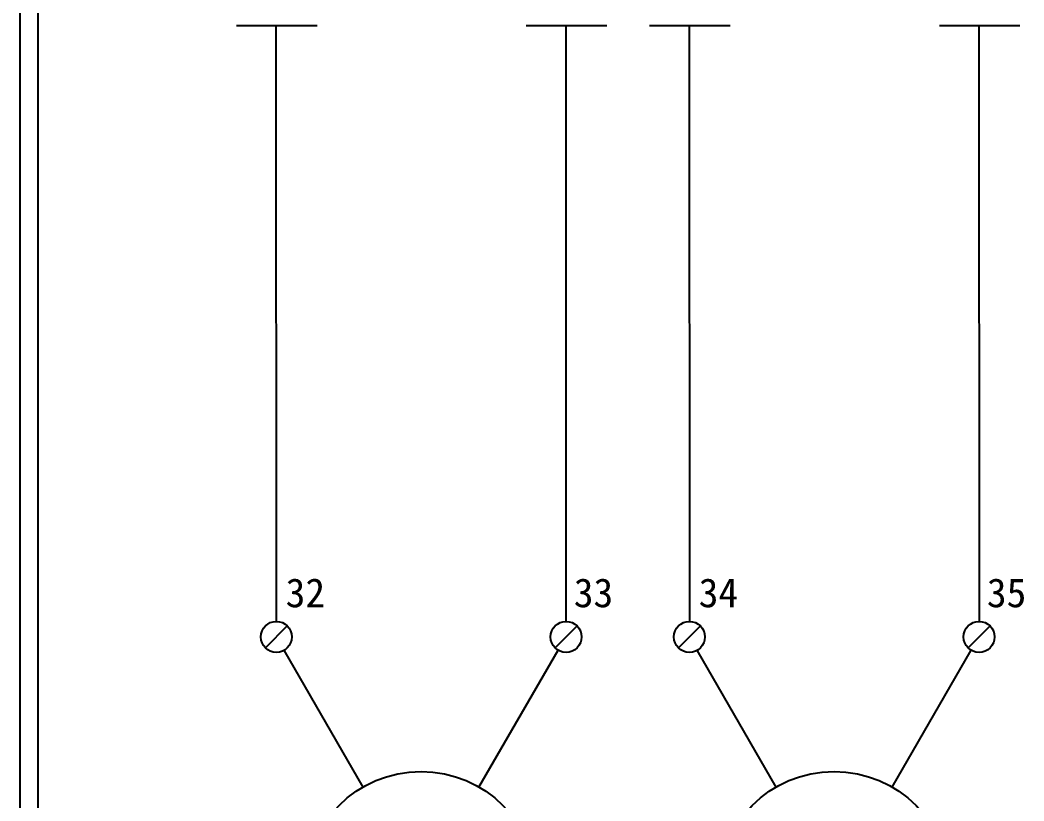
# Model space of a CAD drawing. Extents: x 10 to 297, y 3 to 207.
# Drawn here: x 10 to 79.3, y 44.9 to 98.9 of the extents above; entities that cross this region are included whole.
import ezdxf

# ---------------------------------------------------------------- set-up
doc = ezdxf.new("R2010")
doc.units = 0
doc.layers.get('0').update_dxf_attribs({"linetype": 'CONTINUOUS'})
doc.layers.add('圖框層', color=7, linetype='CONTINUOUS')
doc.layers.add('標尺寸層', color=3, linetype='CONTINUOUS')
doc.styles.add('STSL', font='kaiu.ttf')

msp = doc.modelspace()

# ---------------------------------------------------------------- linework, layer by layer
for p, q in [((27.667, 98.502), (27.687, 57.346)), ((47.667, 98.502), (47.687, 57.346)), ((56.184, 98.502), (56.204, 57.346)), ((76.184, 98.502), (76.204, 57.346)), ((28.45, 57.033), (26.935, 55.518)), ((48.45, 57.033), (46.935, 55.518)), ((56.967, 57.033), (55.452, 55.518)), ((76.967, 57.033), (75.452, 55.518)), ((33.681, 45.903), (28.228, 55.348)), ((41.681, 45.903), (47.14, 55.358)), ((62.198, 45.903), (56.745, 55.348)), ((70.198, 45.903), (75.657, 55.358))]:
    msp.add_line(p, q)
for centre, radius in [((27.692, 56.275), 1.071), ((47.692, 56.275), 1.071), ((56.21, 56.275), 1.071), ((76.21, 56.275), 1.071), ((37.681, 38.975), 8), ((66.198, 38.975), 8)]:
    msp.add_circle(centre, radius)
at = {"layer": '圖框層', "color": 7}
for p, q in [((10, 3), (10, 206.969)), ((11.25, 4.25), (11.25, 205.719))]:
    msp.add_line(p, q, dxfattribs=at)
at = {"layer": '標尺寸層', "color": 7}
for p, q in [((24.946, 98.502), (30.514, 98.502)), ((44.946, 98.502), (50.514, 98.502)), ((53.463, 98.502), (59.031, 98.502)), ((73.463, 98.502), (79.031, 98.502))]:
    msp.add_line(p, q, dxfattribs=at)

# ---------------------------------------------------------------- texts
at = {"layer": '圖框層', "color": 4, "style": 'STSL'}
for s, p in [('32', (28.334, 58.321)), ('33', (48.228, 58.321)), ('34', (56.851, 58.321)), ('35', (76.745, 58.321))]:
    msp.add_text(s, height=2, dxfattribs=at).set_placement(p)

doc.saveas('drawing.dxf')
